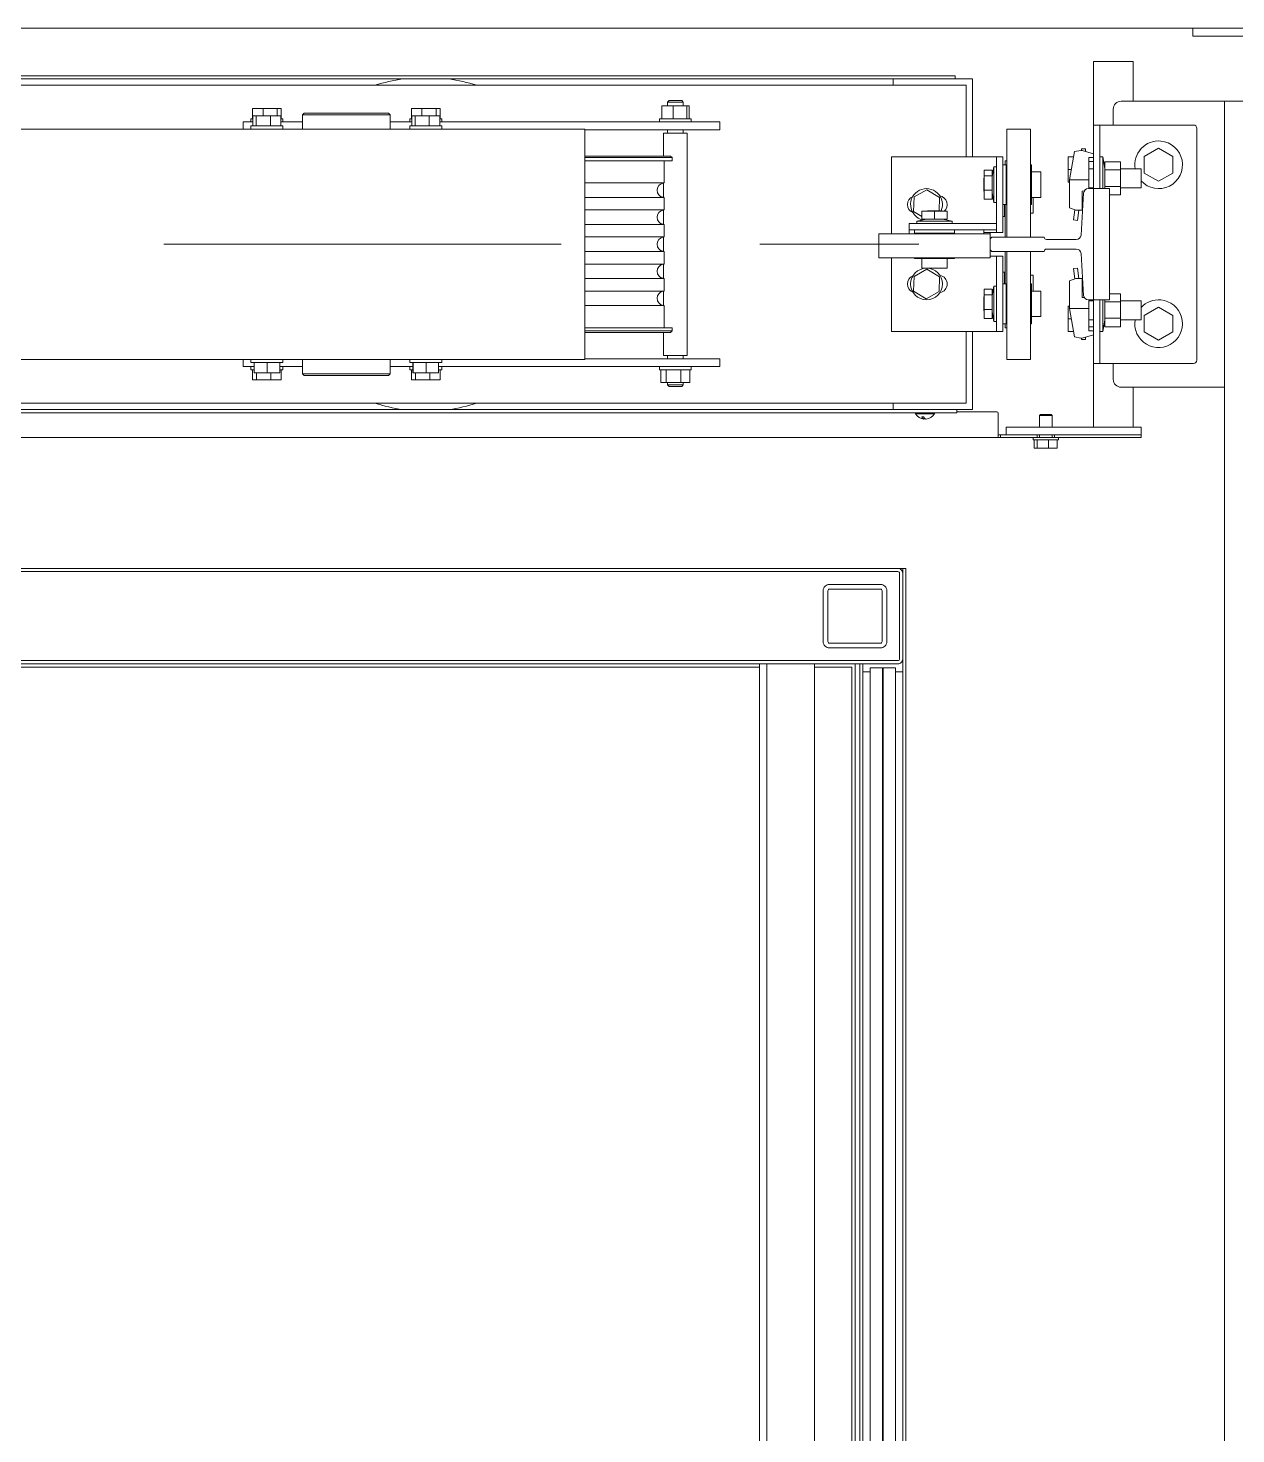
# Model space of a CAD drawing. Header units: millimetres. Extents: x -5 to 111, y -3 to 86.
# Drawn here: x 16.9 to 17.66, y 48.615 to 49.5 of the extents above; entities that cross this region are included whole.
import ezdxf

# ---------------------------------------------------------------- set-up
doc = ezdxf.new("R2010")
doc.units = ezdxf.units.MM
doc.linetypes.add('STRICHPUNKT2', pattern=[0.5, 0.25, -0.125, 0, -0.125])
doc.layers.add('A1I6----E-', color=3, linetype='Continuous', lineweight=25)
doc.layers.add('A1Z21---E-', color=210, linetype='Continuous', lineweight=18)
doc.styles.add('ARIAL', font='ARIAL.TTF')

# ---------------------------------------------------------------- blocks, each defined once
blk = doc.blocks.new('Gruppe-410')
at = {"layer": 'A1I6----E-', "linetype": 'Continuous', "lineweight": 9}
for p, q in [((-33.35345, 6.6164), (-33.35045, 6.6164)), ((-33.35045, 6.6164), (-33.35045, 6.6134)), ((-33.34845, 6.6164), (-33.35045, 6.6164)), ((-33.34845, 6.6164), (-33.34845, 5.6214)), ((-33.37745, 5.62112), (-33.37745, 6.5564)), ((-33.37545, 5.6214), (-33.37545, 6.5564)), ((-33.35045, 6.5594), (-33.35045, 5.6214)), ((-33.37545, 6.5514), (-33.37245, 6.5514)), ((-33.37245, 6.5514), (-33.37095, 6.5514)), ((-33.35495, 6.5514), (-33.35345, 6.5514)), ((-33.35345, 6.5514), (-33.35045, 6.5514))]:
    blk.add_line(p, q, dxfattribs=at)
for points in [[(-33.37095, 6.5539), (-33.37095, 5.6239), (-33.3632, 5.6239), (-33.3632, 6.5539)], [(-33.35495, 6.5539), (-33.3627, 6.5539), (-33.3627, 5.6239), (-33.35495, 5.6239)]]:
    blk.add_lwpolyline(points, close=True, dxfattribs=at)
blk = doc.blocks.new('Gruppe-411')
at = {"layer": 'A1I6----E-', "linetype": 'Continuous', "lineweight": 9}
for p, q in [((-33.38045, 5.61685), (-33.38045, 6.5564)), ((-33.44045, 6.5544), (-34.86495, 6.5544)), ((-33.38245, 6.5544), (-33.40595, 6.5544)), ((-33.38245, 5.6114), (-33.38245, 6.5544))]:
    blk.add_line(p, q, dxfattribs=at)
blk = doc.blocks.new('Gruppe-414')
at = {"layer": 'A1I6----E-', "linetype": 'Continuous', "lineweight": 9}
for p, q in [((-33.44045, 6.5564), (-33.44045, 4.2814)), ((-33.43595, 6.5564), (-33.43595, 5.5814)), ((-33.40595, 5.61128), (-33.40595, 6.5564))]:
    blk.add_line(p, q, dxfattribs=at)
blk = doc.blocks.new('Gruppe-415')
at = {"layer": 'A1I6----E-', "linetype": 'Continuous', "lineweight": 9, "flags": 128}
for points in [[(-34.95045, 6.5594, 0.414214), (-34.94745, 6.5564), (-33.35345, 6.5564, 0.414214), (-33.35045, 6.5594), (-33.35045, 6.6134, 0.414214), (-33.35345, 6.6164), (-34.94745, 6.6164, 0.414214), (-34.95045, 6.6134)], [(-33.35245, 6.5594, -0.414214), (-33.35345, 6.5584), (-34.94745, 6.5584, -0.414214), (-34.94845, 6.5594), (-34.94845, 6.6134, -0.414214), (-34.94745, 6.6144), (-33.35345, 6.6144, -0.414214), (-33.35245, 6.6134), (-33.35245, 6.5594)], [(-33.40045, 6.5704, 0.414214), (-33.39645, 6.5664), (-33.36445, 6.5664, 0.414214), (-33.36045, 6.5704), (-33.36045, 6.6024, 0.414214), (-33.36445, 6.6064), (-33.39645, 6.6064, 0.414214), (-33.40045, 6.6024)], [(-33.39745, 6.6024, -0.414214), (-33.39645, 6.6034), (-33.36445, 6.6034, -0.414214), (-33.36345, 6.6024), (-33.36345, 6.5704, -0.414214), (-33.36445, 6.5694), (-33.39645, 6.5694, -0.414214), (-33.39745, 6.5704), (-33.39745, 6.6024)]]:
    blk.add_lwpolyline(points, format="xyb", close=True, dxfattribs=at)
at = {"layer": 'A1I6----E-'}
for name in ['Gruppe-410', 'Gruppe-411', 'Gruppe-414']:
    blk.add_blockref(name, (0, 0), dxfattribs=at)
blk = doc.blocks.new('Gruppe-419')
at = {"layer": 'A1I6----E-', "linetype": 'Continuous', "lineweight": 9}
for p, q in [((-33.23045, 6.9354), (-33.23045, 6.8954)), ((-33.23045, 6.9354), (-33.22671, 6.9354)), ((-33.22671, 6.9354), (-33.20918, 6.9354)), ((-33.20918, 6.9354), (-33.20545, 6.9354)), ((-33.20545, 6.9354), (-33.20545, 6.9104)), ((-33.31745, 6.9264), (-34.98345, 6.9264)), ((-33.31745, 6.9244), (-33.31745, 6.9264)), ((-34.99045, 6.9204), (-33.31045, 6.9204)), ((-34.98345, 6.9244), (-33.31745, 6.9244)), ((-33.30645, 6.9244), (-33.35645, 6.9244)), ((-33.35645, 6.9244), (-33.35645, 6.9204)), ((-33.31045, 6.8754), (-33.31045, 6.9204)), ((-33.30645, 6.8754), (-33.30645, 6.9244)), ((-33.49745, 6.9109), (-33.49845, 6.9099)), ((-33.49845, 6.9099), (-33.49845, 6.9074)), ((-33.48845, 6.9099), (-33.49845, 6.9099)), ((-33.49745, 6.9109), (-33.48945, 6.9109)), ((-33.48845, 6.9099), (-33.48945, 6.9109)), ((-33.48845, 6.9074), (-33.48845, 6.9099)), ((-33.14795, 6.9104), (-33.21295, 6.9104)), ((-33.14795, 6.7304), (-33.14795, 6.9104)), ((-33.76045, 6.8994), (-33.76045, 6.8974)), ((-33.76045, 6.8994), (-33.75938, 6.8994)), ((-33.75938, 6.8994), (-33.75938, 6.9058)), ((-33.75287, 6.9058), (-33.75938, 6.9058)), ((-33.75931, 6.8949), (-33.75931, 6.9013)), ((-33.75713, 6.9013), (-33.75931, 6.9013)), ((-33.75713, 6.8949), (-33.75713, 6.9013)), ((-33.74826, 6.9013), (-33.75713, 6.9013)), ((-33.75287, 6.9013), (-33.75287, 6.9058)), ((-33.74394, 6.9058), (-33.75287, 6.9058)), ((-33.74826, 6.8949), (-33.74826, 6.9013)), ((-33.74158, 6.9013), (-33.74826, 6.9013)), ((-33.74394, 6.9013), (-33.74394, 6.9058)), ((-33.74151, 6.9058), (-33.74394, 6.9058)), ((-33.74158, 6.8949), (-33.74158, 6.9013)), ((-33.74151, 6.8994), (-33.74151, 6.9058)), ((-33.74151, 6.8994), (-33.74047, 6.8994)), ((-33.74047, 6.8994), (-33.74045, 6.8994)), ((-33.74045, 6.8974), (-33.74045, 6.8994)), ((-33.72695, 6.9029), (-33.72795, 6.9019)), ((-33.72795, 6.9019), (-33.72795, 6.8929)), ((-33.67295, 6.9019), (-33.72795, 6.9019)), ((-33.72695, 6.9029), (-33.67395, 6.9029)), ((-33.67295, 6.9019), (-33.67395, 6.9029)), ((-33.67295, 6.8929), (-33.67295, 6.9019)), ((-33.66045, 6.8994), (-33.66045, 6.8974)), ((-33.66045, 6.8994), (-33.65938, 6.8994)), ((-33.65938, 6.8994), (-33.65938, 6.9058)), ((-33.65287, 6.9058), (-33.65938, 6.9058)), ((-33.65931, 6.8949), (-33.65931, 6.9013)), ((-33.65713, 6.9013), (-33.65931, 6.9013)), ((-33.65713, 6.8949), (-33.65713, 6.9013)), ((-33.64826, 6.9013), (-33.65713, 6.9013)), ((-33.65287, 6.9013), (-33.65287, 6.9058)), ((-33.64394, 6.9058), (-33.65287, 6.9058)), ((-33.64826, 6.8949), (-33.64826, 6.9013)), ((-33.64158, 6.9013), (-33.64826, 6.9013)), ((-33.64394, 6.9013), (-33.64394, 6.9058)), ((-33.64151, 6.9058), (-33.64394, 6.9058)), ((-33.64158, 6.8949), (-33.64158, 6.9013)), ((-33.64151, 6.8994), (-33.64151, 6.9058)), ((-33.64151, 6.8994), (-33.64047, 6.8994)), ((-33.64047, 6.8994), (-33.64045, 6.8994)), ((-33.64045, 6.8974), (-33.64045, 6.8994)), ((-33.50345, 6.8994), (-33.50345, 6.8974)), ((-33.50345, 6.8994), (-33.48345, 6.8994)), ((-33.50203, 6.8994), (-33.50203, 6.9074)), ((-33.49477, 6.9074), (-33.50203, 6.9074)), ((-33.49477, 6.8994), (-33.49477, 6.9074)), ((-33.49477, 6.9074), (-33.48619, 6.9074)), ((-33.48619, 6.8994), (-33.48619, 6.9074)), ((-33.48619, 6.9074), (-33.48487, 6.9074)), ((-33.48487, 6.8994), (-33.48487, 6.9074)), ((-33.48345, 6.8974), (-33.48345, 6.8994)), ((-33.21795, 6.9054), (-33.21795, 6.8954)), ((-34.75045, 6.8929), (-33.55045, 6.8929)), ((-33.76545, 6.8974), (-33.76545, 6.8929)), ((-33.76545, 6.8974), (-33.75931, 6.8974)), ((-33.76045, 6.8949), (-33.76045, 6.8929)), ((-33.76045, 6.8949), (-33.74053, 6.8949)), ((-33.74158, 6.8974), (-33.72795, 6.8974)), ((-33.74053, 6.8949), (-33.74045, 6.8949)), ((-33.74045, 6.8929), (-33.74045, 6.8949)), ((-33.67295, 6.8974), (-33.65931, 6.8974)), ((-33.66045, 6.8949), (-33.66045, 6.8929)), ((-33.66045, 6.8949), (-33.64053, 6.8949)), ((-33.64158, 6.8974), (-33.46545, 6.8974)), ((-33.64053, 6.8949), (-33.64045, 6.8949)), ((-33.64045, 6.8929), (-33.64045, 6.8949)), ((-33.55045, 6.88835), (-33.55045, 6.8929)), ((-33.55045, 6.8924), (-33.46545, 6.8924)), ((-33.49845, 6.8924), (-33.49845, 6.8904)), ((-33.48845, 6.8904), (-33.48845, 6.8924)), ((-33.46545, 6.8924), (-33.46545, 6.8974)), ((-33.26995, 6.8929), (-33.28495, 6.8929)), ((-33.28495, 6.8929), (-33.28495, 6.8249)), ((-33.26995, 6.8929), (-33.26995, 6.8249)), ((-33.23045, 6.8954), (-33.22645, 6.8954)), ((-33.23045, 6.8934), (-33.23045, 6.8954)), ((-33.23045, 6.8554), (-33.23045, 6.8934)), ((-33.22645, 6.8954), (-33.22645, 6.8934)), ((-33.22645, 6.8954), (-33.22261, 6.8954)), ((-33.22645, 6.8554), (-33.22645, 6.8934)), ((-33.22261, 6.8954), (-33.16744, 6.8954)), ((-33.16544, 6.8934), (-33.16544, 6.7474)), ((-33.55045, 6.75245), (-33.55045, 6.88835)), ((-33.50095, 6.8904), (-33.50095, 6.8759)), ((-33.50095, 6.8904), (-33.48639, 6.8904)), ((-33.48639, 6.8904), (-33.48595, 6.8904)), ((-33.48595, 6.7504), (-33.48595, 6.8904)), ((-33.49645, 6.8759), (-33.55045, 6.8759)), ((-33.49545, 6.8749), (-33.55045, 6.8749)), ((-33.49545, 6.8729), (-33.55045, 6.8729)), ((-33.50045, 6.85897), (-33.50045, 6.8729)), ((-33.49545, 6.8749), (-33.49645, 6.8759)), ((-33.49545, 6.8729), (-33.49545, 6.8749)), ((-33.35745, 6.8269), (-33.35745, 6.8754)), ((-33.35745, 6.8754), (-33.29505, 6.8754)), ((-33.29145, 6.8754), (-33.29505, 6.8754)), ((-33.29145, 6.8754), (-33.29145, 6.8334)), ((-33.28745, 6.8754), (-33.29145, 6.8754)), ((-33.28745, 6.8754), (-33.28745, 6.8279)), ((-33.28495, 6.8729), (-33.28595, 6.8729)), ((-33.28595, 6.8729), (-33.28595, 6.8704)), ((-33.24289, 6.8754), (-33.24635, 6.8754)), ((-33.24635, 6.8754), (-33.24635, 6.8674)), ((-33.24545, 6.8609), (-33.2423, 6.87872)), ((-33.2423, 6.87872), (-33.23845, 6.8794)), ((-33.23745, 6.8794), (-33.23845, 6.8794)), ((-33.23795, 6.8804), (-33.23545, 6.8804)), ((-33.23795, 6.8794), (-33.23795, 6.8804)), ((-33.23745, 6.8794), (-33.23045, 6.8774)), ((-33.23545, 6.8804), (-33.23545, 6.87883)), ((-33.23045, 6.8749), (-33.23345, 6.8749)), ((-33.23345, 6.8749), (-33.23345, 6.8609)), ((-33.22462, 6.8754), (-33.22645, 6.8754)), ((-33.22335, 6.8681), (-33.22462, 6.8754)), ((-33.22462, 6.8754), (-33.22462, 6.8554)), ((-33.19844, 6.87559), (-33.18944, 6.88079)), ((-33.19844, 6.8652), (-33.19844, 6.87559)), ((-33.18944, 6.88079), (-33.18044, 6.87559)), ((-33.18044, 6.87559), (-33.18044, 6.8652)), ((-33.2942, 6.86706), (-33.2992, 6.86706)), ((-33.2992, 6.86706), (-33.2992, 6.86352)), ((-33.29307, 6.86902), (-33.2942, 6.863)), ((-33.2942, 6.86706), (-33.2942, 6.86352)), ((-33.29145, 6.86902), (-33.29307, 6.86902)), ((-33.29307, 6.8579), (-33.29307, 6.86902)), ((-33.28495, 6.8704), (-33.28745, 6.8704)), ((-33.28545, 6.8454), (-33.28545, 6.8704)), ((-33.28545, 6.8704), (-33.28545, 6.8454)), ((-33.26945, 6.8704), (-33.26995, 6.8704)), ((-33.26945, 6.8704), (-33.26945, 6.8454)), ((-33.26345, 6.8659), (-33.26945, 6.8659)), ((-33.26345, 6.8659), (-33.26345, 6.8499)), ((-33.2443, 6.8674), (-33.24635, 6.8674)), ((-33.24635, 6.8674), (-33.24635, 6.8594)), ((-33.23045, 6.8724), (-33.23345, 6.8724)), ((-33.23045, 6.8679), (-33.23345, 6.8679)), ((-33.22335, 6.87229), (-33.21335, 6.87229)), ((-33.22335, 6.87229), (-33.22335, 6.86718)), ((-33.22335, 6.86718), (-33.21335, 6.86718)), ((-33.22335, 6.86718), (-33.22335, 6.85679)), ((-33.21335, 6.87229), (-33.21335, 6.86718)), ((-33.20045, 6.8679), (-33.21335, 6.8679)), ((-33.21335, 6.86718), (-33.21335, 6.85679)), ((-33.20045, 6.8619), (-33.20045, 6.8679)), ((-33.18944, 6.86), (-33.19844, 6.8652)), ((-33.18044, 6.8652), (-33.18944, 6.86)), ((-33.50045, 6.85897), (-33.55045, 6.85897)), ((-33.50123, 6.85883), (-33.50045, 6.85897)), ((-33.50095, 6.85888), (-33.50095, 6.84992)), ((-33.2992, 6.86232), (-33.29945, 6.86207)), ((-33.29945, 6.86207), (-33.29945, 6.85373)), ((-33.2942, 6.86352), (-33.2992, 6.86352)), ((-33.2992, 6.85436), (-33.2992, 6.86352)), ((-33.2942, 6.85436), (-33.2942, 6.86352)), ((-33.29307, 6.84677), (-33.29307, 6.8579)), ((-33.24545, 6.8594), (-33.24635, 6.8594)), ((-33.24545, 6.8609), (-33.24545, 6.84335)), ((-33.24545, 6.8609), (-33.23345, 6.8609)), ((-33.23345, 6.8554), (-33.23345, 6.8609)), ((-33.23345, 6.8559), (-33.23045, 6.8559)), ((-33.23045, 6.8554), (-33.22045, 6.8554)), ((-33.2234, 6.8554), (-33.22335, 6.8557)), ((-33.22335, 6.85679), (-33.21335, 6.85679)), ((-33.22335, 6.85679), (-33.22335, 6.8554)), ((-33.22045, 6.7854), (-33.22045, 6.8554)), ((-33.21335, 6.85679), (-33.21335, 6.85151)), ((-33.21335, 6.8559), (-33.20045, 6.8559)), ((-33.20045, 6.8559), (-33.20045, 6.8619)), ((-33.50045, 6.84983), (-33.55045, 6.84983)), ((-33.50045, 6.84983), (-33.50123, 6.84997)), ((-33.50045, 6.84197), (-33.50045, 6.84983)), ((-33.34356, 6.84098), (-33.34333, 6.85021)), ((-33.34333, 6.85021), (-33.33522, 6.85463)), ((-33.33522, 6.85463), (-33.32733, 6.84982)), ((-33.32733, 6.84982), (-33.32754, 6.8414)), ((-33.29945, 6.85373), (-33.2992, 6.85348)), ((-33.2942, 6.85436), (-33.2992, 6.85436)), ((-33.2992, 6.84874), (-33.2992, 6.85436)), ((-33.2942, 6.84874), (-33.2992, 6.84874)), ((-33.2942, 6.84874), (-33.2942, 6.85436)), ((-33.2942, 6.8528), (-33.29307, 6.84677)), ((-33.29307, 6.84677), (-33.29145, 6.84677)), ((-33.26945, 6.8499), (-33.26345, 6.8499)), ((-33.26845, 6.8499), (-33.26845, 6.8399)), ((-33.23745, 6.8539), (-33.2362, 6.85394)), ((-33.23745, 6.8419), (-33.23745, 6.8539)), ((-33.22045, 6.85151), (-33.21335, 6.85151)), ((-33.50045, 6.84197), (-33.55045, 6.84197)), ((-33.50123, 6.84183), (-33.50045, 6.84197)), ((-33.50095, 6.84188), (-33.50095, 6.83292)), ((-33.33845, 6.83786), (-33.34356, 6.84098)), ((-33.33845, 6.83615), (-33.33845, 6.84115)), ((-33.33845, 6.84115), (-33.33045, 6.84115)), ((-33.33462, 6.8414), (-33.33487, 6.84115)), ((-33.32627, 6.8414), (-33.33462, 6.8414)), ((-33.33045, 6.83615), (-33.33045, 6.84115)), ((-33.33045, 6.84115), (-33.32245, 6.84115)), ((-33.32602, 6.84115), (-33.32627, 6.8414)), ((-33.32245, 6.83615), (-33.32245, 6.84115)), ((-33.28745, 6.8454), (-33.28545, 6.8454)), ((-33.28745, 6.8379), (-33.28645, 6.8379)), ((-33.28645, 6.8379), (-33.28645, 6.8454)), ((-33.28645, 6.8379), (-33.28645, 6.8454)), ((-33.28645, 6.8379), (-33.28595, 6.8379)), ((-33.28595, 6.8454), (-33.28595, 6.8249)), ((-33.28545, 6.8454), (-33.28495, 6.8454)), ((-33.26995, 6.8454), (-33.26945, 6.8454)), ((-33.26995, 6.8399), (-33.26845, 6.8399)), ((-33.24545, 6.84335), (-33.24145, 6.8419)), ((-33.24292, 6.83573), (-33.24207, 6.84212)), ((-33.24145, 6.8419), (-33.23745, 6.8419)), ((-33.23958, 6.8419), (-33.24045, 6.8354)), ((-33.50045, 6.83283), (-33.55045, 6.83283)), ((-33.50045, 6.83283), (-33.50123, 6.83297)), ((-33.50045, 6.82497), (-33.50045, 6.83283)), ((-33.34645, 6.8294), (-33.34645, 6.8334)), ((-33.34645, 6.8334), (-33.29145, 6.8334)), ((-33.34645, 6.8294), (-33.33395, 6.8294)), ((-33.34645, 6.8294), (-33.34645, 6.8269)), ((-33.34295, 6.8294), (-33.34295, 6.8274)), ((-33.33555, 6.83615), (-33.34157, 6.83502)), ((-33.34157, 6.83502), (-33.34157, 6.8334)), ((-33.34157, 6.83502), (-33.31932, 6.83502)), ((-33.33845, 6.83615), (-33.33045, 6.83615)), ((-33.33395, 6.8294), (-33.32567, 6.8294)), ((-33.33045, 6.83615), (-33.32245, 6.83615)), ((-33.32695, 6.8294), (-33.29145, 6.8294)), ((-33.31932, 6.83502), (-33.32535, 6.83615)), ((-33.31932, 6.8334), (-33.31932, 6.83502)), ((-33.31795, 6.8274), (-33.31795, 6.8294)), ((-33.29945, 6.8269), (-33.29945, 6.8294)), ((-33.29145, 6.8334), (-33.29145, 6.8294)), ((-33.29145, 6.8294), (-33.29145, 6.8279)), ((-33.24045, 6.8354), (-33.24292, 6.83573)), ((-33.50045, 6.82497), (-33.55045, 6.82497)), ((-33.50123, 6.82483), (-33.50045, 6.82497)), ((-33.50095, 6.82488), (-33.50095, 6.81592)), ((-33.36545, 6.8269), (-33.36545, 6.8119)), ((-33.36545, 6.8269), (-33.29545, 6.8269)), ((-33.34295, 6.8274), (-33.34295, 6.8269)), ((-33.31795, 6.8274), (-33.34295, 6.8274)), ((-33.34295, 6.8274), (-33.32567, 6.8274)), ((-33.32567, 6.8274), (-33.31795, 6.8274)), ((-33.31795, 6.8269), (-33.31795, 6.8274)), ((-33.29505, 6.8279), (-33.29945, 6.8279)), ((-33.29545, 6.8269), (-33.29545, 6.8279)), ((-33.29545, 6.8239), (-33.29545, 6.8269)), ((-33.29505, 6.8279), (-33.29145, 6.8279)), ((-33.28745, 6.8279), (-33.29145, 6.8279)), ((-33.50045, 6.81583), (-33.55045, 6.81583)), ((-33.50045, 6.81583), (-33.50123, 6.81597)), ((-33.50045, 6.80797), (-33.50045, 6.81583)), ((-33.36545, 6.8119), (-33.29545, 6.8119)), ((-33.35745, 6.7654), (-33.35745, 6.8119)), ((-33.34295, 6.8119), (-33.34295, 6.8114)), ((-33.31795, 6.8114), (-33.34295, 6.8114)), ((-33.33845, 6.8114), (-33.33845, 6.8054)), ((-33.32245, 6.8054), (-33.32245, 6.8114)), ((-33.31795, 6.8114), (-33.31795, 6.8119)), ((-33.29545, 6.8119), (-33.29545, 6.8169)), ((-33.29545, 6.8129), (-33.29505, 6.8129)), ((-33.29145, 6.8129), (-33.29505, 6.8129)), ((-33.28745, 6.8129), (-33.29145, 6.8129)), ((-33.29145, 6.8129), (-33.29145, 6.7654)), ((-33.28745, 6.8129), (-33.28745, 6.7654)), ((-33.28595, 6.8159), (-33.28595, 6.7954)), ((-33.28495, 6.8159), (-33.28495, 6.7479)), ((-33.26995, 6.8159), (-33.26995, 6.7479)), ((-33.50045, 6.80797), (-33.55045, 6.80797)), ((-33.50123, 6.80783), (-33.50045, 6.80797)), ((-33.50095, 6.80788), (-33.50095, 6.79892)), ((-33.34333, 6.80021), (-33.33522, 6.80463)), ((-33.32245, 6.8054), (-33.33845, 6.8054)), ((-33.33522, 6.80463), (-33.32733, 6.79982)), ((-33.28645, 6.8029), (-33.28745, 6.8029)), ((-33.28595, 6.8029), (-33.28645, 6.8029)), ((-33.28645, 6.7954), (-33.28645, 6.8029)), ((-33.28645, 6.7954), (-33.28645, 6.8029)), ((-33.24292, 6.80507), (-33.24045, 6.8054)), ((-33.24207, 6.79867), (-33.24292, 6.80507)), ((-33.24045, 6.8054), (-33.23958, 6.7989)), ((-33.50045, 6.79883), (-33.55045, 6.79883)), ((-33.50045, 6.79883), (-33.50123, 6.79897)), ((-33.50045, 6.79097), (-33.50045, 6.79883)), ((-33.34356, 6.79098), (-33.34333, 6.80021)), ((-33.32733, 6.79982), (-33.32756, 6.79058)), ((-33.29307, 6.79402), (-33.2942, 6.788)), ((-33.29145, 6.79402), (-33.29307, 6.79402)), ((-33.29307, 6.7829), (-33.29307, 6.79402)), ((-33.28545, 6.7954), (-33.28745, 6.7954)), ((-33.28495, 6.7954), (-33.28545, 6.7954)), ((-33.28545, 6.7704), (-33.28545, 6.7954)), ((-33.28545, 6.7954), (-33.28545, 6.7704)), ((-33.26845, 6.8009), (-33.26995, 6.8009)), ((-33.26945, 6.7954), (-33.26995, 6.7954)), ((-33.26945, 6.7954), (-33.26945, 6.77663)), ((-33.26845, 6.8009), (-33.26845, 6.7909)), ((-33.24545, 6.79744), (-33.24145, 6.7989)), ((-33.24545, 6.7799), (-33.24545, 6.79744)), ((-33.24145, 6.7989), (-33.23745, 6.7989)), ((-33.23745, 6.7989), (-33.23745, 6.7869)), ((-33.50045, 6.79097), (-33.55045, 6.79097)), ((-33.50123, 6.79083), (-33.50045, 6.79097)), ((-33.50095, 6.79088), (-33.50095, 6.78192)), ((-33.33567, 6.78616), (-33.34356, 6.79098)), ((-33.32756, 6.79058), (-33.33567, 6.78616)), ((-33.2992, 6.78732), (-33.29945, 6.78707)), ((-33.29945, 6.78707), (-33.29945, 6.77873)), ((-33.2942, 6.79206), (-33.2992, 6.79206)), ((-33.2992, 6.79206), (-33.2992, 6.78852)), ((-33.2942, 6.78852), (-33.2992, 6.78852)), ((-33.2992, 6.77936), (-33.2992, 6.78852)), ((-33.2942, 6.79206), (-33.2942, 6.78852)), ((-33.2942, 6.77936), (-33.2942, 6.78852)), ((-33.26345, 6.7909), (-33.26945, 6.7909)), ((-33.26345, 6.7909), (-33.26345, 6.7906)), ((-33.26345, 6.7906), (-33.26345, 6.7749)), ((-33.23745, 6.7869), (-33.2362, 6.78685)), ((-33.23345, 6.7854), (-33.23345, 6.7799)), ((-33.23045, 6.7849), (-33.23345, 6.7849)), ((-33.23045, 6.7474), (-33.23045, 6.7854)), ((-33.23045, 6.7854), (-33.22045, 6.7854)), ((-33.22645, 6.7474), (-33.22645, 6.7854)), ((-33.22462, 6.7854), (-33.22462, 6.7654)), ((-33.22335, 6.7851), (-33.2234, 6.7854)), ((-33.22335, 6.7854), (-33.22335, 6.78418)), ((-33.22045, 6.78929), (-33.21335, 6.78929)), ((-33.21335, 6.78929), (-33.21335, 6.78418)), ((-33.20045, 6.7849), (-33.21335, 6.7849)), ((-33.20045, 6.7729), (-33.20045, 6.7849)), ((-33.50045, 6.78183), (-33.55045, 6.78183)), ((-33.50045, 6.78183), (-33.50123, 6.78197)), ((-33.50045, 6.7679), (-33.50045, 6.78183)), ((-33.29945, 6.77873), (-33.2992, 6.77848)), ((-33.2942, 6.77936), (-33.2992, 6.77936)), ((-33.2992, 6.77374), (-33.2992, 6.77936)), ((-33.2942, 6.77374), (-33.2942, 6.77936)), ((-33.2942, 6.7778), (-33.29307, 6.77177)), ((-33.29307, 6.77177), (-33.29307, 6.7829)), ((-33.26945, 6.77663), (-33.26945, 6.7704)), ((-33.24545, 6.7814), (-33.24635, 6.7814)), ((-33.24635, 6.7814), (-33.24635, 6.7734)), ((-33.24545, 6.7799), (-33.23345, 6.7799)), ((-33.2423, 6.76208), (-33.24545, 6.7799)), ((-33.23345, 6.7799), (-33.23345, 6.7659)), ((-33.22335, 6.78418), (-33.21335, 6.78418)), ((-33.22335, 6.78418), (-33.22335, 6.77379)), ((-33.21335, 6.78418), (-33.21335, 6.77379)), ((-33.19844, 6.77559), (-33.18944, 6.78079)), ((-33.19844, 6.7652), (-33.19844, 6.77559)), ((-33.18944, 6.78079), (-33.18044, 6.77559)), ((-33.18044, 6.77559), (-33.18044, 6.7652)), ((-33.49545, 6.7679), (-33.55045, 6.7679)), ((-33.49545, 6.7659), (-33.49545, 6.7679)), ((-33.2942, 6.77374), (-33.2992, 6.77374)), ((-33.29307, 6.77177), (-33.29145, 6.77177)), ((-33.28745, 6.7704), (-33.28545, 6.7704)), ((-33.28595, 6.7704), (-33.28595, 6.7679)), ((-33.28595, 6.7679), (-33.28495, 6.7679)), ((-33.28545, 6.7704), (-33.28495, 6.7704)), ((-33.26995, 6.7704), (-33.26945, 6.7704)), ((-33.26945, 6.7749), (-33.26345, 6.7749)), ((-33.24635, 6.7734), (-33.24635, 6.7654)), ((-33.2443, 6.7734), (-33.24635, 6.7734)), ((-33.23345, 6.7729), (-33.23045, 6.7729)), ((-33.23345, 6.7684), (-33.23045, 6.7684)), ((-33.22462, 6.7654), (-33.22335, 6.7727)), ((-33.22335, 6.77379), (-33.21335, 6.77379)), ((-33.22335, 6.77379), (-33.22335, 6.76851)), ((-33.22335, 6.76851), (-33.21335, 6.76851)), ((-33.21335, 6.77379), (-33.21335, 6.76851)), ((-33.21335, 6.7729), (-33.20045, 6.7729)), ((-33.49545, 6.7659), (-33.55045, 6.7659)), ((-33.49645, 6.7649), (-33.55045, 6.7649)), ((-33.50095, 6.7649), (-33.50095, 6.7504)), ((-33.49645, 6.7649), (-33.49545, 6.7659)), ((-33.35745, 6.7654), (-33.29505, 6.7654)), ((-33.31045, 6.7204), (-33.31045, 6.7654)), ((-33.30645, 6.7164), (-33.30645, 6.7654)), ((-33.29505, 6.7654), (-33.29145, 6.7654)), ((-33.28745, 6.7654), (-33.29145, 6.7654)), ((-33.24289, 6.7654), (-33.24635, 6.7654)), ((-33.23845, 6.7614), (-33.2423, 6.76208)), ((-33.23745, 6.7614), (-33.23845, 6.7614)), ((-33.23795, 6.7614), (-33.23795, 6.7604)), ((-33.23795, 6.7604), (-33.23545, 6.7604)), ((-33.23045, 6.7634), (-33.23745, 6.7614)), ((-33.23545, 6.7604), (-33.23545, 6.76197)), ((-33.23345, 6.7659), (-33.23045, 6.7659)), ((-33.22645, 6.7654), (-33.22462, 6.7654)), ((-33.18944, 6.76), (-33.19844, 6.7652)), ((-33.18044, 6.7652), (-33.18944, 6.76)), ((-33.55045, 6.7479), (-33.55045, 6.75245)), ((-33.50095, 6.7504), (-33.48639, 6.7504)), ((-33.49845, 6.7504), (-33.49845, 6.7484)), ((-33.48845, 6.7484), (-33.48845, 6.7504)), ((-33.48639, 6.7504), (-33.48595, 6.7504)), ((-34.75045, 6.7479), (-33.55045, 6.7479)), ((-33.76545, 6.7479), (-33.76545, 6.7434)), ((-33.76545, 6.7434), (-33.75853, 6.7434)), ((-33.76045, 6.7479), (-33.76045, 6.7459)), ((-33.76045, 6.7459), (-33.74567, 6.7459)), ((-33.76045, 6.7434), (-33.76045, 6.7414)), ((-33.76042, 6.7414), (-33.76045, 6.7414)), ((-33.75853, 6.7414), (-33.76042, 6.7414)), ((-33.75938, 6.7414), (-33.75938, 6.735)), ((-33.75853, 6.7459), (-33.75853, 6.7395)), ((-33.75836, 6.7459), (-33.75836, 6.7395)), ((-33.75028, 6.7459), (-33.75028, 6.7395)), ((-33.74567, 6.7459), (-33.74045, 6.7459)), ((-33.74237, 6.7459), (-33.74237, 6.7395)), ((-33.74237, 6.7434), (-33.72795, 6.7434)), ((-33.74045, 6.7414), (-33.74237, 6.7414)), ((-33.74151, 6.7414), (-33.74151, 6.735)), ((-33.74045, 6.7459), (-33.74045, 6.7479)), ((-33.74045, 6.7414), (-33.74045, 6.7434)), ((-33.72795, 6.7479), (-33.72795, 6.7389)), ((-33.67295, 6.7389), (-33.67295, 6.7479)), ((-33.67295, 6.7434), (-33.65853, 6.7434)), ((-33.66045, 6.7479), (-33.66045, 6.7459)), ((-33.66045, 6.7459), (-33.64567, 6.7459)), ((-33.66045, 6.7434), (-33.66045, 6.7414)), ((-33.66042, 6.7414), (-33.66045, 6.7414)), ((-33.65853, 6.7414), (-33.66042, 6.7414)), ((-33.65938, 6.7414), (-33.65938, 6.735)), ((-33.65853, 6.7459), (-33.65853, 6.7395)), ((-33.65836, 6.7459), (-33.65836, 6.7395)), ((-33.65028, 6.7459), (-33.65028, 6.7395)), ((-33.64567, 6.7459), (-33.64045, 6.7459)), ((-33.64237, 6.7459), (-33.64237, 6.7395)), ((-33.64237, 6.7434), (-33.46545, 6.7434)), ((-33.64045, 6.7414), (-33.64237, 6.7414)), ((-33.64151, 6.7414), (-33.64151, 6.735)), ((-33.64045, 6.7459), (-33.64045, 6.7479)), ((-33.64045, 6.7414), (-33.64045, 6.7434)), ((-33.55045, 6.7484), (-33.46545, 6.7484)), ((-33.50345, 6.7434), (-33.50345, 6.7414)), ((-33.50274, 6.7414), (-33.50345, 6.7414)), ((-33.48345, 6.7414), (-33.50274, 6.7414)), ((-33.50258, 6.7414), (-33.50258, 6.7334)), ((-33.49918, 6.7414), (-33.49918, 6.7334)), ((-33.49004, 6.7414), (-33.49004, 6.7334)), ((-33.48431, 6.7414), (-33.48431, 6.7334)), ((-33.48345, 6.7414), (-33.48345, 6.7434)), ((-33.46545, 6.7434), (-33.46545, 6.7484)), ((-33.28495, 6.7479), (-33.26995, 6.7479)), ((-33.23045, 6.7454), (-33.23045, 6.7474)), ((-33.23045, 6.7454), (-33.23045, 6.7054)), ((-33.22645, 6.7454), (-33.23045, 6.7454)), ((-33.22645, 6.7474), (-33.22645, 6.7454)), ((-33.22261, 6.7454), (-33.22645, 6.7454)), ((-33.16744, 6.7454), (-33.22261, 6.7454)), ((-33.21795, 6.7454), (-33.21795, 6.7354)), ((-33.75938, 6.735), (-33.75695, 6.735)), ((-33.75853, 6.7395), (-33.75836, 6.7395)), ((-33.75836, 6.7395), (-33.75028, 6.7395)), ((-33.75695, 6.7395), (-33.75695, 6.735)), ((-33.75695, 6.735), (-33.74802, 6.735)), ((-33.75028, 6.7395), (-33.74237, 6.7395)), ((-33.74802, 6.7395), (-33.74802, 6.735)), ((-33.74802, 6.735), (-33.74151, 6.735)), ((-33.72795, 6.7389), (-33.72695, 6.7379)), ((-33.72795, 6.7389), (-33.67295, 6.7389)), ((-33.67395, 6.7379), (-33.72695, 6.7379)), ((-33.67395, 6.7379), (-33.67295, 6.7389)), ((-33.65938, 6.735), (-33.65695, 6.735)), ((-33.65853, 6.7395), (-33.65836, 6.7395)), ((-33.65836, 6.7395), (-33.65028, 6.7395)), ((-33.65695, 6.7395), (-33.65695, 6.735)), ((-33.65695, 6.735), (-33.64802, 6.735)), ((-33.65028, 6.7395), (-33.64237, 6.7395)), ((-33.64802, 6.7395), (-33.64802, 6.735)), ((-33.64802, 6.735), (-33.64151, 6.735)), ((-33.50258, 6.7334), (-33.49918, 6.7334)), ((-33.49004, 6.7334), (-33.49918, 6.7334)), ((-33.49845, 6.7334), (-33.49845, 6.7319)), ((-33.49845, 6.7319), (-33.49745, 6.7309)), ((-33.49845, 6.7319), (-33.48845, 6.7319)), ((-33.48431, 6.7334), (-33.49004, 6.7334)), ((-33.48945, 6.7309), (-33.48845, 6.7319)), ((-33.48845, 6.7319), (-33.48845, 6.7334)), ((-33.48945, 6.7309), (-33.49745, 6.7309)), ((-33.21295, 6.7304), (-33.14795, 6.7304)), ((-33.20545, 6.7304), (-33.20545, 6.7054)), ((-34.99045, 6.7204), (-33.31045, 6.7204)), ((-34.98445, 6.7164), (-33.31645, 6.7164)), ((-34.98445, 6.7144), (-33.31645, 6.7144)), ((-33.35645, 6.7204), (-33.35645, 6.7164)), ((-33.35645, 6.7164), (-33.30645, 6.7164)), ((-33.34245, 6.7144), (-33.34245, 6.71368)), ((-33.33842, 6.71368), (-33.34245, 6.71368)), ((-33.33045, 6.71368), (-33.33842, 6.71368)), ((-33.33045, 6.71368), (-33.33045, 6.7144)), ((-33.31645, 6.7164), (-33.31645, 6.7144)), ((-33.31645, 6.7149), (-33.29115, 6.7149)), ((-33.29045, 6.7142), (-33.29045, 6.70216)), ((-33.33848, 6.7119), (-33.33726, 6.7119)), ((-33.28545, 6.7004), (-33.28545, 6.7054)), ((-33.28545, 6.7054), (-33.20045, 6.7054)), ((-33.26376, 6.7133), (-33.26445, 6.71261)), ((-33.26445, 6.71261), (-33.26445, 6.7054)), ((-33.26159, 6.71261), (-33.26445, 6.71261)), ((-33.2614, 6.7133), (-33.26376, 6.7133)), ((-33.25645, 6.71261), (-33.26159, 6.71261)), ((-33.25714, 6.7133), (-33.2614, 6.7133)), ((-33.25645, 6.71261), (-33.25714, 6.7133)), ((-33.25645, 6.7054), (-33.25645, 6.71261)), ((-33.20045, 6.7004), (-33.20045, 6.7054)), ((-33.29045, 6.6989), (-35.01045, 6.6989)), ((-33.29045, 6.70216), (-33.29045, 6.6989)), ((-33.29045, 6.7004), (-33.28975, 6.7004)), ((-33.28975, 6.6989), (-33.29045, 6.6989)), ((-33.28965, 6.7004), (-33.28975, 6.7004)), ((-33.28975, 6.6989), (-33.28965, 6.6989)), ((-33.28965, 6.7004), (-33.28895, 6.7004)), ((-33.28895, 6.6989), (-33.28965, 6.6989)), ((-33.28895, 6.7004), (-33.28895, 6.6989)), ((-33.26665, 6.7004), (-33.28895, 6.7004)), ((-33.26665, 6.6989), (-33.28895, 6.6989)), ((-33.28545, 6.7004), (-33.20045, 6.7004)), ((-33.26845, 6.6989), (-33.26845, 6.6973)), ((-33.26845, 6.6973), (-33.25245, 6.6973)), ((-33.26769, 6.6973), (-33.26769, 6.692)), ((-33.26764, 6.6973), (-33.26764, 6.692)), ((-33.26665, 6.7004), (-33.26595, 6.7004)), ((-33.26595, 6.6989), (-33.26665, 6.6989)), ((-33.26595, 6.7004), (-33.26595, 6.6989)), ((-33.26595, 6.6989), (-33.25495, 6.6989)), ((-33.26591, 6.6973), (-33.26591, 6.692)), ((-33.26445, 6.7004), (-33.26445, 6.6989)), ((-33.25872, 6.6973), (-33.25872, 6.692)), ((-33.25645, 6.6989), (-33.25645, 6.7004)), ((-33.25495, 6.6989), (-33.25495, 6.7004)), ((-33.25495, 6.7004), (-33.25425, 6.7004)), ((-33.25425, 6.6989), (-33.25495, 6.6989)), ((-33.20115, 6.7004), (-33.25425, 6.7004)), ((-33.20115, 6.6989), (-33.25425, 6.6989)), ((-33.25326, 6.6973), (-33.25326, 6.692)), ((-33.2532, 6.6973), (-33.2532, 6.692)), ((-33.25245, 6.6973), (-33.25245, 6.6989)), ((-33.20115, 6.7004), (-33.20045, 6.7004)), ((-33.20045, 6.6989), (-33.20115, 6.6989)), ((-33.20045, 6.7004), (-33.20045, 6.6989)), ((-33.26769, 6.692), (-33.26764, 6.692)), ((-33.26764, 6.692), (-33.26591, 6.692)), ((-33.26591, 6.692), (-33.25872, 6.692)), ((-33.25872, 6.692), (-33.25326, 6.692)), ((-33.25326, 6.692), (-33.2532, 6.692))]:
    blk.add_line(p, q, dxfattribs=at)
at = {"layer": 'A1I6----E-', "linetype": 'Continuous', "lineweight": 9, "flags": 128}
blk.add_lwpolyline([(-33.23827, 6.82621, -0.396047), (-33.24126, 6.8234), (-33.25995, 6.8234, -0.414214), (-33.26145, 6.8249), (-33.29445, 6.8249), (-33.29545, 6.8239), (-33.29545, 6.8169), (-33.29445, 6.8159), (-33.26145, 6.8159, -0.414214), (-33.25995, 6.8174), (-33.24126, 6.8174, -0.396047), (-33.23827, 6.81458), (-33.23662, 6.78821, 0.396047), (-33.23363, 6.7854), (-33.23045, 6.7854), (-33.23045, 6.8554), (-33.23363, 6.8554, 0.396047), (-33.23662, 6.85258)], format="xyb", close=True, dxfattribs=at)
at = {"layer": 'A1I6----E-', "linetype": 'Continuous', "lineweight": 9}
for points in [[(-33.33645, 6.71068), (-33.33668, 6.71052), (-33.33706, 6.71043), (-33.33744, 6.71052), (-33.33781, 6.7108), (-33.33816, 6.71127), (-33.33848, 6.7119)], [(-33.33726, 6.7119), (-33.33694, 6.71127), (-33.33658, 6.7108), (-33.33621, 6.71052), (-33.33583, 6.71043), (-33.33576, 6.71043)]]:
    blk.add_lwpolyline(points, dxfattribs=at)
blk.add_circle((-33.33545, 6.7954), 0.01, dxfattribs=at)
for centre, radius, start, end in [((-33.65045, 6.8204), 0.105, 97.91386, 107.75279), ((-33.65045, 6.8204), 0.105, 72.24721, 82.08614), ((-33.21295, 6.9054), 0.005, 90, 180), ((-33.16744, 6.8934), 0.002, 360, 90), ((-33.18944, 6.8704), 0.015, 84.80368, 189.59407), ((-33.18944, 6.8704), 0.015, 222.82288, 84.80368), ((-33.50045, 6.8544), 0.0045, 100, 260), ((-33.33545, 6.8454), 0.01, 336.42182, 255.71846), ((-33.34195, 6.8454), 0.0055, 112.61987, 247.38013), ((-33.32795, 6.8454), 0.0055, 309.40057, 80.58197), ((-33.50045, 6.8374), 0.0045, 100, 260), ((-33.50045, 6.8204), 0.0045, 100, 260), ((-33.50045, 6.8034), 0.0045, 100, 260), ((-33.34195, 6.7954), 0.0055, 112.61986, 247.38014), ((-33.32795, 6.7954), 0.0055, 279.41801, 80.58199), ((-33.50045, 6.7864), 0.0045, 100, 260), ((-33.18944, 6.7704), 0.015, 170.40593, 84.80368), ((-33.18944, 6.7704), 0.015, 84.80368, 137.17712), ((-33.16744, 6.7474), 0.002, 270, 360), ((-33.21295, 6.7354), 0.005, 180, 270), ((-33.65045, 6.8204), 0.105, 252.24721, 262.08614), ((-33.65045, 6.8204), 0.105, 277.91386, 287.75279), ((-33.33645, 6.71752), 0.00712, 212.58809, 264.45174), ((-33.33645, 6.71752), 0.00712, 275.54826, 327.41191), ((-33.29115, 6.7142), 0.0007, 0, 90)]:
    blk.add_arc(centre, radius, start, end, dxfattribs=at)
blk = doc.blocks.new('Gruppe-426')
at = {"layer": 'A1I6----E-', "linetype": 'Continuous', "lineweight": 9}
for p, q in [((-33.16795, 6.9514), (-33.16795, 6.9564)), ((-33.16545, 6.9514), (-33.16795, 6.9514)), ((-33.16545, 6.9514), (-33.13645, 6.9514)), ((-33.02795, 6.9104), (-33.14795, 6.9104)), ((-33.14795, 4.0869), (-33.14795, 6.9104))]:
    blk.add_line(p, q, dxfattribs=at)
blk = doc.blocks.new('2011.DM.04.062V', base_point=(15.483, 49.5))
at = {"layer": 'A1Z21---E-'}
blk.add_lwpolyline([(15.483, 49.5), (22.05, 49.5), (22.05, 46.54), (15.483, 46.54)], close=True, dxfattribs=at)
at = {"layer": 'A1Z21---E-', "style": 'ARIAL', "flags": 1}
blk.add_attdef('C_NUMBER', (15.483, 49.5), '', height=10, dxfattribs=at)

msp = doc.modelspace()

# ---------------------------------------------------------------- linework, layer by layer
at = {"layer": 'A1I6----E-', "linetype": 'STRICHPUNKT2', "lineweight": 9}
msp.add_line((15.78509, 49.364), (17.51509, 49.364), dxfattribs=at)

# ---------------------------------------------------------------- block references
at = {"layer": 'A1I6----E-'}
for name in ['Gruppe-426', 'Gruppe-419', 'Gruppe-415']:
    msp.add_blockref(name, (50.80045, 42.5436), dxfattribs=at)
at = {"layer": 'A1Z21---E-'}
msp.add_blockref('2011.DM.04.062V', (15.483, 49.5), dxfattribs=at)

doc.saveas('drawing.dxf')
